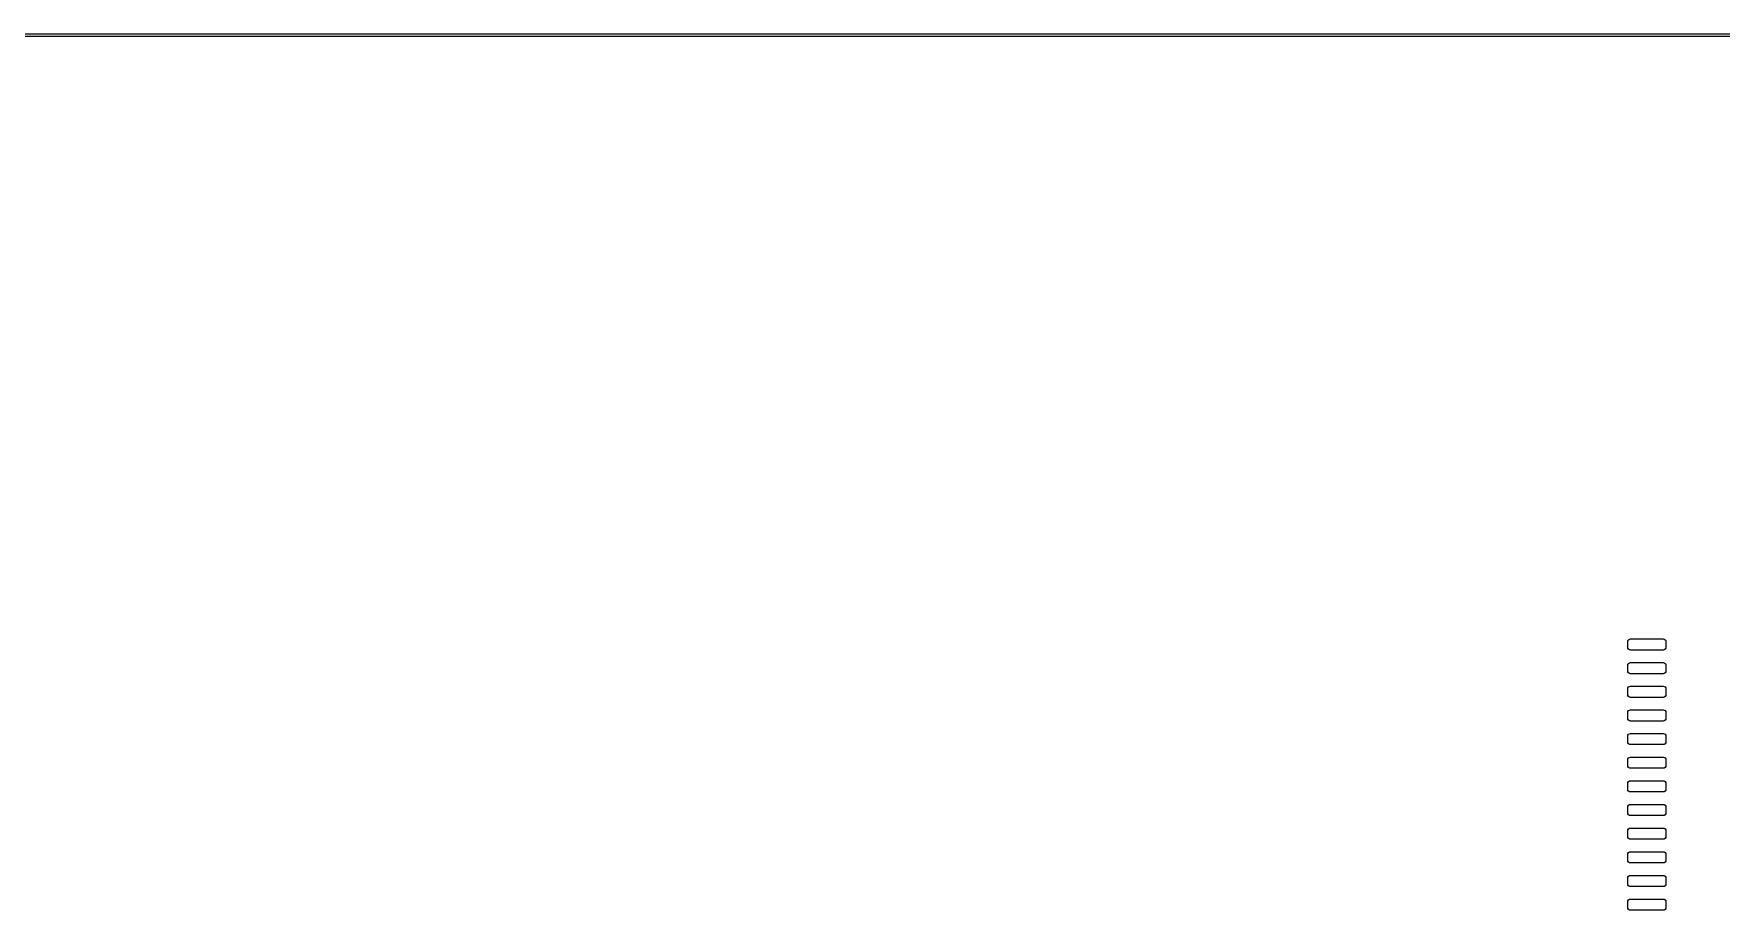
# Model space of a CAD drawing. Extents: x 0 to 360, y 0 to 260.
# Drawn here: x 90.6 to 181.2, y 213 to 260.1 of the extents above; entities that cross this region are included whole.
import ezdxf

# ---------------------------------------------------------------- set-up
doc = ezdxf.new("R2010")
doc.units = 0
doc.layers.add('BLACK', color=7, linetype='CONTINUOUS')

msp = doc.modelspace()

# ---------------------------------------------------------------- linework, layer by layer
at = {"layer": 'BLACK', "linetype": 'CONTINUOUS'}
for p, q in [((0, 260.075), (360, 260.075)), ((359.925, 259.925), (0.075, 259.925)), ((176.269, 227.541), (176.318, 227.574)), ((176.318, 227.574), (176.375, 227.585)), ((176.375, 227.585), (178.125, 227.585)), ((178.125, 227.585), (178.182, 227.574)), ((178.182, 227.574), (178.231, 227.541)), ((176.225, 227.435), (176.236, 227.492)), ((176.225, 227.135), (176.225, 227.435)), ((176.236, 227.078), (176.225, 227.135)), ((176.236, 227.492), (176.269, 227.541)), ((176.269, 227.029), (176.236, 227.078)), ((176.318, 226.996), (176.269, 227.029)), ((176.375, 226.985), (176.318, 226.996)), ((178.125, 226.985), (176.375, 226.985)), ((178.182, 226.996), (178.125, 226.985)), ((178.231, 227.029), (178.182, 226.996)), ((178.231, 227.541), (178.264, 227.492)), ((178.264, 227.078), (178.231, 227.029)), ((178.264, 227.492), (178.275, 227.435)), ((178.275, 227.135), (178.264, 227.078)), ((178.275, 227.435), (178.275, 227.135)), ((176.225, 226.165), (176.236, 226.222)), ((176.225, 225.865), (176.225, 226.165)), ((176.236, 225.808), (176.225, 225.865)), ((176.236, 226.222), (176.269, 226.271)), ((176.269, 225.759), (176.236, 225.808)), ((176.269, 226.271), (176.318, 226.304)), ((176.318, 225.726), (176.269, 225.759)), ((176.318, 226.304), (176.375, 226.315)), ((176.375, 226.315), (178.125, 226.315)), ((178.125, 226.315), (178.182, 226.304)), ((178.182, 226.304), (178.231, 226.271)), ((178.231, 225.759), (178.182, 225.726)), ((178.231, 226.271), (178.264, 226.222)), ((178.264, 225.808), (178.231, 225.759)), ((178.264, 226.222), (178.275, 226.165)), ((178.275, 225.865), (178.264, 225.808)), ((178.275, 226.165), (178.275, 225.865)), ((176.225, 224.895), (176.236, 224.952)), ((176.225, 224.595), (176.225, 224.895)), ((176.236, 224.952), (176.269, 225.001)), ((176.269, 225.001), (176.318, 225.034)), ((176.375, 225.715), (176.318, 225.726)), ((176.318, 225.034), (176.375, 225.045)), ((178.125, 225.715), (176.375, 225.715)), ((176.375, 225.045), (178.125, 225.045)), ((178.182, 225.726), (178.125, 225.715)), ((178.125, 225.045), (178.182, 225.034)), ((178.182, 225.034), (178.231, 225.001)), ((178.231, 225.001), (178.264, 224.952)), ((178.264, 224.952), (178.275, 224.895)), ((178.275, 224.895), (178.275, 224.595)), ((176.236, 224.538), (176.225, 224.595)), ((176.269, 224.489), (176.236, 224.538)), ((176.318, 224.456), (176.269, 224.489)), ((176.375, 224.445), (176.318, 224.456)), ((178.125, 224.445), (176.375, 224.445)), ((178.182, 224.456), (178.125, 224.445)), ((178.231, 224.489), (178.182, 224.456)), ((178.264, 224.538), (178.231, 224.489)), ((178.275, 224.595), (178.264, 224.538)), ((176.225, 223.625), (176.236, 223.682)), ((176.225, 223.325), (176.225, 223.625)), ((176.236, 223.268), (176.225, 223.325)), ((176.236, 223.682), (176.269, 223.731)), ((176.269, 223.219), (176.236, 223.268)), ((176.269, 223.731), (176.318, 223.764)), ((176.318, 223.186), (176.269, 223.219)), ((176.318, 223.764), (176.375, 223.775)), ((176.375, 223.175), (176.318, 223.186)), ((176.375, 223.775), (178.125, 223.775)), ((178.125, 223.175), (176.375, 223.175)), ((178.125, 223.775), (178.182, 223.764)), ((178.182, 223.186), (178.125, 223.175)), ((178.182, 223.764), (178.231, 223.731)), ((178.231, 223.219), (178.182, 223.186)), ((178.231, 223.731), (178.264, 223.682)), ((178.264, 223.268), (178.231, 223.219)), ((178.264, 223.682), (178.275, 223.625)), ((178.275, 223.325), (178.264, 223.268)), ((178.275, 223.625), (178.275, 223.325)), ((176.225, 222.355), (176.236, 222.412)), ((176.225, 222.055), (176.225, 222.355)), ((176.236, 222.412), (176.269, 222.461)), ((176.269, 222.461), (176.318, 222.494)), ((176.318, 222.494), (176.375, 222.505)), ((176.375, 222.505), (178.125, 222.505)), ((178.125, 222.505), (178.182, 222.494)), ((178.182, 222.494), (178.231, 222.461)), ((178.231, 222.461), (178.264, 222.412)), ((178.264, 222.412), (178.275, 222.355)), ((178.275, 222.355), (178.275, 222.055)), ((176.236, 221.998), (176.225, 222.055)), ((176.269, 221.949), (176.236, 221.998)), ((176.318, 221.916), (176.269, 221.949)), ((176.269, 221.191), (176.318, 221.224)), ((176.375, 221.905), (176.318, 221.916)), ((176.318, 221.224), (176.375, 221.235)), ((178.125, 221.905), (176.375, 221.905)), ((176.375, 221.235), (178.125, 221.235)), ((178.182, 221.916), (178.125, 221.905)), ((178.125, 221.235), (178.182, 221.224)), ((178.231, 221.949), (178.182, 221.916)), ((178.182, 221.224), (178.231, 221.191)), ((178.264, 221.998), (178.231, 221.949)), ((178.275, 222.055), (178.264, 221.998)), ((176.225, 221.085), (176.236, 221.142)), ((176.225, 220.785), (176.225, 221.085)), ((176.236, 220.728), (176.225, 220.785)), ((176.236, 221.142), (176.269, 221.191)), ((176.269, 220.679), (176.236, 220.728)), ((176.318, 220.646), (176.269, 220.679)), ((176.375, 220.635), (176.318, 220.646)), ((178.125, 220.635), (176.375, 220.635)), ((178.182, 220.646), (178.125, 220.635)), ((178.231, 220.679), (178.182, 220.646)), ((178.231, 221.191), (178.264, 221.142)), ((178.264, 220.728), (178.231, 220.679)), ((178.264, 221.142), (178.275, 221.085)), ((178.275, 220.785), (178.264, 220.728)), ((178.275, 221.085), (178.275, 220.785)), ((176.225, 219.815), (176.236, 219.872)), ((176.225, 219.515), (176.225, 219.815)), ((176.236, 219.458), (176.225, 219.515)), ((176.236, 219.872), (176.269, 219.921)), ((176.269, 219.409), (176.236, 219.458)), ((176.269, 219.921), (176.318, 219.954)), ((176.318, 219.376), (176.269, 219.409)), ((176.318, 219.954), (176.375, 219.965)), ((176.375, 219.965), (178.125, 219.965)), ((178.125, 219.965), (178.182, 219.954)), ((178.182, 219.954), (178.231, 219.921)), ((178.231, 219.409), (178.182, 219.376)), ((178.231, 219.921), (178.264, 219.872)), ((178.264, 219.458), (178.231, 219.409)), ((178.264, 219.872), (178.275, 219.815)), ((178.275, 219.515), (178.264, 219.458)), ((178.275, 219.815), (178.275, 219.515)), ((176.225, 218.545), (176.236, 218.602)), ((176.225, 218.245), (176.225, 218.545)), ((176.236, 218.602), (176.269, 218.651)), ((176.269, 218.651), (176.318, 218.684)), ((176.375, 219.365), (176.318, 219.376)), ((176.318, 218.684), (176.375, 218.695)), ((178.125, 219.365), (176.375, 219.365)), ((176.375, 218.695), (178.125, 218.695)), ((178.182, 219.376), (178.125, 219.365)), ((178.125, 218.695), (178.182, 218.684)), ((178.182, 218.684), (178.231, 218.651)), ((178.231, 218.651), (178.264, 218.602)), ((178.264, 218.602), (178.275, 218.545)), ((178.275, 218.545), (178.275, 218.245)), ((176.236, 218.188), (176.225, 218.245)), ((176.269, 218.139), (176.236, 218.188)), ((176.318, 218.106), (176.269, 218.139)), ((176.375, 218.095), (176.318, 218.106)), ((178.125, 218.095), (176.375, 218.095)), ((178.182, 218.106), (178.125, 218.095)), ((178.231, 218.139), (178.182, 218.106)), ((178.264, 218.188), (178.231, 218.139)), ((178.275, 218.245), (178.264, 218.188)), ((176.225, 217.275), (176.236, 217.332)), ((176.225, 216.975), (176.225, 217.275)), ((176.236, 216.918), (176.225, 216.975)), ((176.236, 217.332), (176.269, 217.381)), ((176.269, 216.869), (176.236, 216.918)), ((176.269, 217.381), (176.318, 217.414)), ((176.318, 216.836), (176.269, 216.869)), ((176.318, 217.414), (176.375, 217.425)), ((176.375, 216.825), (176.318, 216.836)), ((176.375, 217.425), (178.125, 217.425)), ((178.125, 216.825), (176.375, 216.825)), ((178.125, 217.425), (178.182, 217.414)), ((178.182, 216.836), (178.125, 216.825)), ((178.182, 217.414), (178.231, 217.381)), ((178.231, 216.869), (178.182, 216.836)), ((178.231, 217.381), (178.264, 217.332)), ((178.264, 216.918), (178.231, 216.869)), ((178.264, 217.332), (178.275, 217.275)), ((178.275, 216.975), (178.264, 216.918)), ((178.275, 217.275), (178.275, 216.975)), ((176.225, 216.005), (176.236, 216.062)), ((176.225, 215.705), (176.225, 216.005)), ((176.236, 216.062), (176.269, 216.111)), ((176.269, 216.111), (176.318, 216.144)), ((176.318, 216.144), (176.375, 216.155)), ((176.375, 216.155), (178.125, 216.155)), ((178.125, 216.155), (178.182, 216.144)), ((178.182, 216.144), (178.231, 216.111)), ((178.231, 216.111), (178.264, 216.062)), ((178.264, 216.062), (178.275, 216.005)), ((178.275, 216.005), (178.275, 215.705)), ((176.236, 215.648), (176.225, 215.705)), ((176.269, 215.599), (176.236, 215.648)), ((176.318, 215.566), (176.269, 215.599)), ((176.269, 214.841), (176.318, 214.874)), ((176.375, 215.555), (176.318, 215.566)), ((176.318, 214.874), (176.375, 214.885)), ((178.125, 215.555), (176.375, 215.555)), ((176.375, 214.885), (178.125, 214.885)), ((178.182, 215.566), (178.125, 215.555)), ((178.125, 214.885), (178.182, 214.874)), ((178.231, 215.599), (178.182, 215.566)), ((178.182, 214.874), (178.231, 214.841)), ((178.264, 215.648), (178.231, 215.599)), ((178.275, 215.705), (178.264, 215.648)), ((176.225, 214.735), (176.236, 214.792)), ((176.225, 214.435), (176.225, 214.735)), ((176.236, 214.378), (176.225, 214.435)), ((176.236, 214.792), (176.269, 214.841)), ((176.269, 214.329), (176.236, 214.378)), ((176.318, 214.296), (176.269, 214.329)), ((176.375, 214.285), (176.318, 214.296)), ((178.125, 214.285), (176.375, 214.285)), ((178.182, 214.296), (178.125, 214.285)), ((178.231, 214.329), (178.182, 214.296)), ((178.231, 214.841), (178.264, 214.792)), ((178.264, 214.378), (178.231, 214.329)), ((178.264, 214.792), (178.275, 214.735)), ((178.275, 214.435), (178.264, 214.378)), ((178.275, 214.735), (178.275, 214.435)), ((176.225, 213.465), (176.236, 213.522)), ((176.225, 213.165), (176.225, 213.465)), ((176.236, 213.108), (176.225, 213.165)), ((176.236, 213.522), (176.269, 213.571)), ((176.269, 213.059), (176.236, 213.108)), ((176.269, 213.571), (176.318, 213.604)), ((176.318, 213.026), (176.269, 213.059)), ((176.318, 213.604), (176.375, 213.615)), ((176.375, 213.615), (178.125, 213.615)), ((178.125, 213.615), (178.182, 213.604)), ((178.182, 213.604), (178.231, 213.571)), ((178.231, 213.059), (178.182, 213.026)), ((178.231, 213.571), (178.264, 213.522)), ((178.264, 213.108), (178.231, 213.059)), ((178.264, 213.522), (178.275, 213.465)), ((178.275, 213.165), (178.264, 213.108)), ((178.275, 213.465), (178.275, 213.165)), ((176.375, 213.015), (176.318, 213.026)), ((178.125, 213.015), (176.375, 213.015)), ((178.182, 213.026), (178.125, 213.015))]:
    msp.add_line(p, q, dxfattribs=at)

doc.saveas('drawing.dxf')
